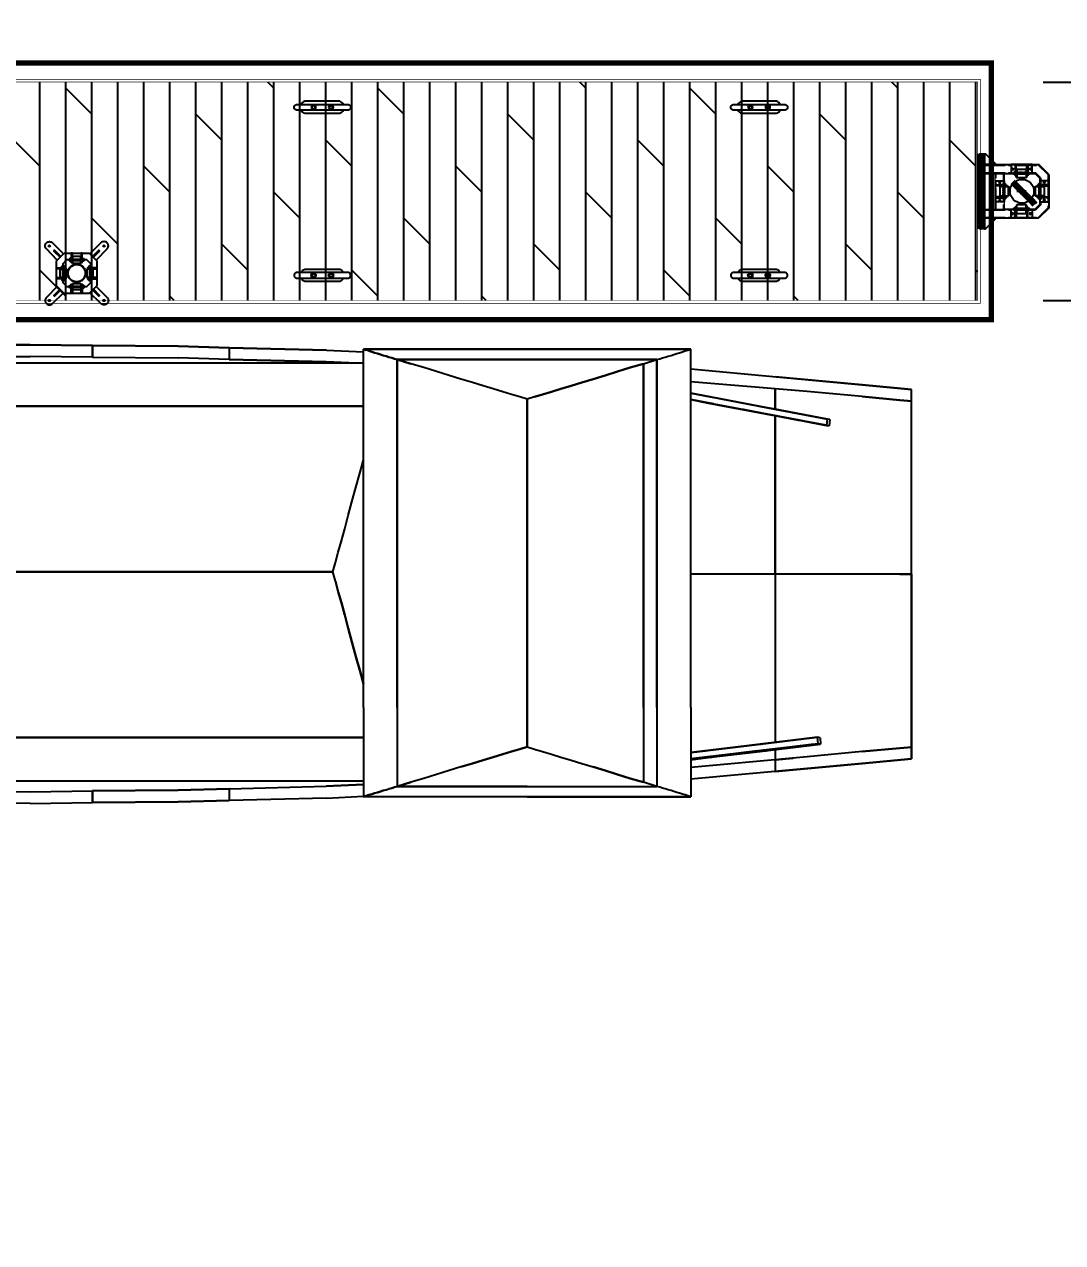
# Model space of a CAD drawing. Header units: millimetres. Extents: x -1003406 to 3312184, y 81337 to 716393.
# Drawn here: x 1489177 to 1498685, y 381044 to 392198 of the extents above; entities that cross this region are included whole.
import ezdxf

# ---------------------------------------------------------------- set-up
doc = ezdxf.new("R2010")
doc.units = ezdxf.units.MM
doc.header["$LTSCALE"] = 10
for name, pattern in [('ACAD_ISO03W100', [30, 12, -18]), ('CENTER2', [28.575, 19.05, -3.175, 3.175, -3.175]), ('DASHED2', [0.375, 0.25, -0.125]), ('DOTE', [2.42, 2, -0.2, 0.02, -0.2])]:
    doc.linetypes.add(name, pattern=pattern)
doc.layers.get('0').update_dxf_attribs({"linetype": 'CONTINUOUS'})
doc.layers.get('Defpoints').update_dxf_attribs({"linetype": 'CONTINUOUS'})
for name, color, linetype in [('DOTE', 1, 'DOTE'), ('W- bollard系船栓', 4, 'CONTINUOUS'), ('W-_ANTICOLLISION防撞措施', 192, 'CONTINUOUS'), ('W-ancillary measures附属措施', 1, 'CONTINUOUS'), ('W-bridge approach引桥', 4, 'CONTINUOUS'), ('W-FLOAT_BOWL浮筒', 253, 'CONTINUOUS'), ('W-MOUNTING固定方式', 5, 'CONTINUOUS'), ('W-STEEL_FRAME钢架', 3, 'CONTINUOUS'), ('W-WOOD_FLOOR木地板', 30, 'CONTINUOUS'), ('配筋率', 61, 'CONTINUOUS')]:
    doc.layers.add(name, color=color, linetype=linetype)
doc.styles.add('STANDARD_T3', font='simplex.shx', dxfattribs={"width": 0.7, "bigfont": 'gbcbig.shx'})
doc.dimstyles.new('W&&200', dxfattribs={"dimtxt": 700, "dimasz": 200, "dimexe": 500, "dimexo": 600, "dimgap": 200, "dimtad": 1, "dimdec": 0, "dimzin": 0, "dimdsep": 46, "dimtxsty": 'STANDARD_T3', "dimcen": 0.09, "dimclrd": 1, "dimclre": 1, "dimclrt": 7, "dimazin": 2, "dimtfac": 1, "dimtdec": 0, "dimtix": 1, "dimtmove": 2, "dimatfit": 3, "dimfxl": 100, "dimtolj": 1, "dimtzin": 0, "dimarcsym": 0})
doc.dimstyles.new('W&&5', dxfattribs={"dimtxt": 17.5, "dimasz": 5, "dimexe": 12.5, "dimexo": 15, "dimgap": 5, "dimtad": 1, "dimdec": 0, "dimzin": 0, "dimdsep": 46, "dimtxsty": 'STANDARD_T3', "dimcen": 0.09, "dimclrd": 1, "dimclre": 1, "dimclrt": 7, "dimazin": 2, "dimtfac": 1, "dimtdec": 0, "dimtix": 1, "dimtmove": 2, "dimatfit": 3, "dimfxl": 100, "dimtolj": 1, "dimtzin": 0, "dimarcsym": 0})

# ---------------------------------------------------------------- blocks, each defined once
blk = doc.blocks.new('*U190')
blk.add_lwpolyline([(-12, 0), (-12, 2.5), (12, 2.5), (12, 0)], close=True)
blk = doc.blocks.new('*U189')
at = {"color": 8, "linetype": 'Continuous', "lineweight": 15}
for p, q in [((-1, 2), (-2, 1)), ((0, 1), (0, -1)), ((-1, -2), (-2, -1))]:
    blk.add_line(p, q, dxfattribs=at)
at = {"color": 7, "linetype": 'Continuous', "lineweight": 15}
for p, q in [((16, 1), (0, 1)), ((0, 0), (19, 0)), ((16, 1), (16, 0)), ((19, -1), (19, 0)), ((0, -1), (19, -1))]:
    blk.add_line(p, q, dxfattribs=at)
for centre, radius, start, end in [((-3, 0), 2.9, 41.3178, 318.6822), ((-3, 0), 1.45, 41.3178, 318.6822), ((0, 3), 2.82, 221.3178, 270), ((0, -3), 2.82, 90, 138.6822), ((0, 3), 1.37, 221.3178, 270), ((0, -3), 1.37, 90, 138.6822)]:
    blk.add_arc(centre, radius, start, end, dxfattribs=at)
blk = doc.blocks.new('无头销轴_B型_D12X150')
at = {"color": 0}
for p, q in [((-72, 6), (-72, -6)), ((72, 6), (72, -6))]:
    blk.add_line(p, q, dxfattribs=at)
blk.add_lwpolyline([(-75, 4), (-75, -4), (-72, -6), (72, -6), (75, -4), (75, 4), (72, 6), (-72, 6)], close=True, dxfattribs=at)
for centre in [(-70, 0), (70, 0)]:
    blk.add_circle(centre, 1.6, dxfattribs=at)
blk = doc.blocks.new('A$C1EDE4923')
at = {"color": 3, "linetype": 'CENTER2', "ltscale": 0.5}
for p, q in [((-235, 120), (-254, 120)), ((-146, 120), (-127, 120)), ((-284, 80), (-260, 80)), ((-272, 68), (-272, 92)), ((-97, 80), (-121, 80)), ((-109, 68), (-109, 92))]:
    blk.add_line(p, q, dxfattribs=at)
at = {"linetype": 'DASHED2'}
for p, q in [((-240, 126), (-249, 126)), ((-240, 113), (-249, 113)), ((-235, 126), (-145, 126)), ((-235, 113), (-145, 113)), ((-141, 126), (-132, 126)), ((-141, 113), (-132, 113))]:
    blk.add_line(p, q, dxfattribs=at)
at = {"color": 3, "linetype": 'CENTER2'}
blk.add_line((-241, 120), (-140, 120), dxfattribs=at)
for p, q in [((-232, 80), (-232, 160)), ((-148, 80), (-148, 160))]:
    blk.add_line(p, q)
for points in [[(-94, 40), (-94, 120), (-287, 120), (-287, 40)], [(-249, 142), (-240, 142), (-240, 40), (-249, 40)], [(-232, 160), (-148, 160), (-145, 157), (-145, 83), (-148, 80), (-232, 80), (-235, 83), (-235, 157)], [(-132, 142), (-141, 142), (-141, 40), (-132, 40)]]:
    blk.add_lwpolyline(points, close=True)
for centre in [(-272, 80), (-109, 80)]:
    blk.add_circle(centre, 7)
at = {"xscale": -1}
for name, p, rotation in [('无头销轴_B型_D12X150', (-190, 120), 180), ('*U189', (-260, 114), 270), ('*U190', (-249, 120), 90), ('*U190', (-237, 120), 90)]:
    blk.add_blockref(name, p, dxfattribs=dict(at, rotation=rotation))
for name, p, rotation in [('*U190', (-143, 120), 270), ('*U190', (-132, 120), 270), ('*U189', (-121, 114), 90)]:
    blk.add_blockref(name, p, dxfattribs=dict(rotation=rotation))
blk = doc.blocks.new('*D175')
at = {"color": 1, "lineweight": -2, "transparency": 16777216}
for p, q in [((-78, 311), (78, 464)), ((121, 506), (82, 468)), ((-82, 307), (-85, 304))]:
    blk.add_line(p, q, dxfattribs=at)
at = {"color": 1, "transparency": 16777216}
for points in [[(81, 468), (82, 467), (78, 464)], [(-82, 308), (-81, 307), (-78, 311)]]:
    blk.add_solid(points, dxfattribs=at)
at = {"layer": 'Defpoints', "color": 0, "transparency": 16777216}
for p in [(78, 464), (-78, 311)]:
    blk.add_point(p, dxfattribs=at)
at = {"color": 7, "transparency": 16777216, "insert": (93, 499), "char_height": 17.5, "attachment_point": 5, "rotation": 44.4737, "style": 'STANDARD_T3'}
blk.add_mtext('\\A1;∅219', dxfattribs=at)
blk = doc.blocks.new('*D921')
at = {"layer": 'Defpoints', "color": 0, "transparency": 16777216}
for p in [(1497907, 389669), (1500201, 389669), (1497907, 377669)]:
    blk.add_point(p, dxfattribs=at)
at = {"layer": 'W-bridge approach引桥', "color": 1, "lineweight": -2, "transparency": 16777216}
for p, q in [((1498507, 389669), (1500701, 389669)), ((1500201, 377869), (1500201, 389469)), ((1498507, 377669), (1500701, 377669))]:
    blk.add_line(p, q, dxfattribs=at)
at = {"layer": 'W-bridge approach引桥', "color": 1, "transparency": 16777216}
for points in [[(1500168, 389469), (1500235, 389469), (1500201, 389669)], [(1500168, 377869), (1500235, 377869), (1500201, 377669)]]:
    blk.add_solid(points, dxfattribs=at)
at = {"layer": 'W-bridge approach引桥', "color": 7, "transparency": 16777216, "insert": (1499651, 383669), "char_height": 700, "attachment_point": 5, "rotation": 90, "style": 'STANDARD_T3'}
blk.add_mtext('\\A1;12000', dxfattribs=at)
blk = doc.blocks.new('*D922')
at = {"layer": 'Defpoints', "color": 0, "transparency": 16777216}
for p in [(1497907, 391669), (1500201, 391669), (1497907, 389669)]:
    blk.add_point(p, dxfattribs=at)
at = {"layer": 'W-bridge approach引桥', "color": 1, "lineweight": -2, "transparency": 16777216}
for p, q in [((1500201, 391869), (1500201, 392069)), ((1498507, 391669), (1500701, 391669)), ((1500201, 389669), (1500201, 391669)), ((1498507, 389669), (1500701, 389669)), ((1500201, 389469), (1500201, 389269))]:
    blk.add_line(p, q, dxfattribs=at)
at = {"layer": 'W-bridge approach引桥', "color": 1, "transparency": 16777216}
for points in [[(1500168, 391869), (1500235, 391869), (1500201, 391669)], [(1500168, 389469), (1500235, 389469), (1500201, 389669)]]:
    blk.add_solid(points, dxfattribs=at)
at = {"layer": 'W-bridge approach引桥', "color": 7, "transparency": 16777216, "insert": (1499651, 390669), "char_height": 700, "attachment_point": 5, "rotation": 90, "style": 'STANDARD_T3'}
blk.add_mtext('\\A1;2000', dxfattribs=at)
blk = doc.blocks.new('A$C3f3ab1c7')
h = blk.add_hatch(color=256)
h.dxf.hatch_style = 1
edge = h.paths.add_edge_path(flags=17)
edge.add_arc((290, 290), 82.5, 0, 360)
edge = h.paths.add_edge_path(flags=0)
edge.add_arc((290, 290), 78.5, 0, 360)
edge = h.paths.add_edge_path(flags=17)
edge.add_arc((290, 290), 82.5, 0, 360)
edge = h.paths.add_edge_path(flags=0)
edge.add_arc((290, 290), 78.5, 0, 360)
edge = h.paths.add_edge_path(flags=17)
edge.add_arc((290, 290), 82.5, 0, 360)
edge = h.paths.add_edge_path(flags=0)
edge.add_arc((290, 290), 78.5, 0, 360)
edge = h.paths.add_edge_path(flags=17)
edge.add_arc((290, 290), 82.5, 0, 360)
edge = h.paths.add_edge_path(flags=0)
edge.add_arc((290, 290), 78.5, 0, 360)
for p, q in [((174, 356), (160, 356)), ((161, 354), (161, 347)), ((168, 343), (165, 347)), ((170, 343), (167, 347)), ((172, 347), (172, 354)), ((224, 406), (224, 420)), ((226, 418), (233, 418)), ((233, 407), (226, 407)), ((237, 412), (233, 415)), ((237, 410), (233, 413)), ((343, 412), (347, 415)), ((343, 410), (347, 413)), ((354, 418), (347, 418)), ((347, 407), (354, 407)), ((406, 356), (420, 356)), ((407, 347), (407, 354)), ((410, 343), (413, 347)), ((412, 343), (415, 347)), ((418, 354), (418, 347)), ((161, 226), (161, 233)), ((168, 237), (165, 233)), ((170, 237), (167, 233)), ((172, 233), (172, 226)), ((407, 233), (407, 226)), ((410, 237), (413, 233)), ((412, 237), (415, 233)), ((418, 226), (418, 233)), ((224, 174), (224, 160)), ((233, 172), (226, 172)), ((226, 161), (233, 161)), ((237, 170), (233, 167)), ((237, 168), (233, 165)), ((343, 170), (347, 167)), ((343, 168), (347, 165)), ((347, 172), (354, 172)), ((354, 161), (347, 161))]:
    blk.add_line(p, q)
at = {"color": 6, "linetype": 'ACAD_ISO03W100'}
for p, q in [((161, 340), (161, 240)), ((173, 340), (173, 240)), ((240, 418), (340, 418)), ((240, 406), (340, 406)), ((406, 340), (406, 240)), ((418, 340), (418, 240)), ((240, 173), (340, 173)), ((240, 161), (340, 161))]:
    blk.add_line(p, q, dxfattribs=at)
at = {"color": 2}
for p, q in [((167, 330), (167, 340)), ((250, 412), (240, 412)), ((340, 412), (330, 412)), ((412, 330), (412, 340)), ((167, 240), (167, 250)), ((412, 240), (412, 250)), ((250, 167), (240, 167)), ((340, 167), (330, 167))]:
    blk.add_line(p, q, dxfattribs=at)
at = {"color": 4}
for p, q in [((356, 419), (359, 419)), ((356, 413), (360, 413)), ((359, 407), (356, 407)), ((161, 224), (161, 221)), ((167, 224), (167, 220)), ((173, 221), (173, 224)), ((407, 221), (407, 224)), ((413, 224), (413, 220)), ((419, 224), (419, 221)), ((359, 173), (356, 173)), ((356, 167), (360, 167)), ((356, 161), (359, 161))]:
    blk.add_line(p, q, dxfattribs=at)
for points in [[(176, 475), (404, 475), (475, 404), (475, 176), (404, 105), (176, 105), (105, 176), (105, 404)], [(240, 475), (240, 389), (250, 389), (250, 475)], [(330, 475), (330, 389), (340, 389), (340, 475)], [(105, 340), (191, 340), (191, 330), (105, 330)], [(175, 356), (172, 356), (161, 356), (158, 356)], [(201, 415), (379, 415), (415, 379), (415, 201), (379, 165), (201, 165), (165, 201), (165, 379)], [(224, 404), (224, 407), (224, 418), (224, 421)], [(356, 404), (356, 407), (356, 418), (356, 421)], [(360, 408), (358, 406), (358, 420), (360, 418)], [(475, 340), (389, 340), (389, 330), (475, 330)], [(404, 356), (407, 356), (418, 356), (421, 356)], [(105, 250), (191, 250), (191, 240), (105, 240)], [(175, 224), (172, 224), (161, 224), (158, 224)], [(475, 250), (389, 250), (389, 240), (475, 240)], [(404, 224), (407, 224), (418, 224), (421, 224)], [(172, 220), (174, 222), (160, 222), (162, 220)], [(224, 175), (224, 172), (224, 161), (224, 158)], [(240, 105), (240, 191), (250, 191), (250, 105)], [(330, 105), (330, 191), (340, 191), (340, 105)], [(356, 175), (356, 172), (356, 161), (356, 158)], [(360, 172), (358, 174), (358, 160), (360, 162)], [(408, 220), (406, 222), (420, 222), (418, 220)]]:
    blk.add_lwpolyline(points, close=True)
for points in [[(153, 343), (181, 343), (181, 340), (153, 340), (153, 343), (154, 343)], [(237, 426), (237, 398), (240, 398), (240, 426), (237, 426), (237, 425)], [(343, 426), (343, 398), (340, 398), (340, 426), (343, 426), (343, 425)], [(358, 406), (356, 406), (356, 420), (358, 420)], [(426, 343), (398, 343), (398, 340), (426, 340), (426, 343), (425, 343)], [(153, 237), (181, 237), (181, 240), (153, 240), (153, 237), (154, 237)], [(174, 222), (174, 224), (160, 224), (160, 222)], [(426, 237), (398, 237), (398, 240), (426, 240), (426, 237), (425, 237)], [(406, 222), (406, 224), (420, 224), (420, 222)], [(237, 153), (237, 181), (240, 181), (240, 153), (237, 153), (237, 154)], [(343, 153), (343, 181), (340, 181), (340, 153), (343, 153), (343, 154)], [(358, 174), (356, 174), (356, 160), (358, 160)]]:
    blk.add_lwpolyline(points)
for points in [[(178, 354), (178, 347), (177, 347), (177, 343), (156, 343), (156, 347), (177, 347), (155, 347), (155, 354, -0.666667), (161, 354, -0.363636), (172, 354, -0.666667)], [(226, 401), (233, 401), (233, 402), (237, 402), (237, 423), (233, 423), (233, 402), (233, 424), (226, 424, 0.666667), (226, 418, 0.363636), (226, 407, 0.666667)], [(322, 442), (257, 442, 0.414214), (252, 437), (252, 387, 0.414214), (257, 382), (322, 382, 0.414214), (327, 387), (327, 437, 0.414214)], [(354, 401), (347, 401), (347, 402), (343, 402), (343, 423), (347, 423), (347, 402), (347, 424), (354, 424, -0.666667), (354, 418, -0.363636), (354, 407, -0.666667)], [(401, 354), (401, 347), (402, 347), (402, 343), (423, 343), (423, 347), (402, 347), (424, 347), (424, 354, 0.666667), (418, 354, 0.363636), (407, 354, 0.666667)], [(137, 257), (137, 322, -0.414214), (142, 327), (192, 327, -0.414214), (197, 322), (197, 257, -0.414214), (192, 252), (142, 252, -0.414214)], [(178, 226), (178, 233), (177, 233), (177, 237), (156, 237), (156, 233), (177, 233), (155, 233), (155, 226, 0.666667), (161, 226, 0.363636), (172, 226, 0.666667)], [(442, 257), (442, 322, 0.414214), (437, 327), (387, 327, 0.414214), (382, 322), (382, 257, 0.414214), (387, 252), (437, 252, 0.414214)], [(401, 226), (401, 233), (402, 233), (402, 237), (423, 237), (423, 233), (402, 233), (424, 233), (424, 226, -0.666667), (418, 226, -0.363636), (407, 226, -0.666667)], [(226, 178), (233, 178), (233, 177), (237, 177), (237, 156), (233, 156), (233, 177), (233, 155), (226, 155, -0.666667), (226, 161, -0.363636), (226, 172, -0.666667)], [(322, 137), (257, 137, -0.414214), (252, 142), (252, 192, -0.414214), (257, 197), (322, 197, -0.414214), (327, 192), (327, 142, -0.414214)], [(354, 178), (347, 178), (347, 177), (343, 177), (343, 156), (347, 156), (347, 177), (347, 155), (354, 155, 0.666667), (354, 161, 0.363636), (354, 172, 0.666667)]]:
    blk.add_lwpolyline(points, format="xyb", close=True)
at = {"layer": 'W-ancillary measures附属措施'}
for radius in [82.5, 82.5, 82.5, 82.5, 78.5, 78.5, 78.5, 78.5]:
    blk.add_circle((290, 290), radius, dxfattribs=at)
at = {"layer": 'W-MOUNTING固定方式', "color": 6}
for points in [[(112, 411), (12, 512, -0.414214), (12, 568), (12, 568, -0.414214), (68, 568), (169, 468)], [(468, 411), (568, 512, 0.414214), (568, 568), (568, 568, 0.414214), (512, 568), (411, 468)], [(112, 169), (12, 68, 0.414214), (12, 12), (12, 12, 0.414214), (68, 12), (169, 112)], [(468, 169), (568, 68, -0.414214), (568, 12), (568, 12, -0.414214), (512, 12), (411, 112)]]:
    blk.add_lwpolyline(points, format="xyb", dxfattribs=at)
for points in [[(144, 443), (87, 500), (80, 493), (137, 436)], [(436, 443), (493, 500), (500, 493), (443, 436)], [(144, 137), (87, 80), (80, 87), (137, 144)], [(436, 137), (493, 80), (500, 87), (443, 144)]]:
    blk.add_lwpolyline(points, dxfattribs=at)
at = {"layer": 'W-MOUNTING固定方式', "color": 5}
for centre in [(40, 540), (540, 540), (40, 40), (540, 40)]:
    blk.add_circle(centre, 7, dxfattribs=at)
blk = doc.blocks.new('$matou$00000081')
at = {"elevation": 0}
for points in [[(115.4, -12.5, 1.151757), (115.4, 12.5), (-115.4, 12.5, 1.151757), (-115.4, -12.5), (115.4, -12.5)], [(-96.2, 12.5, -0.182727), (-79.9, 27.6), (80.9, 27.6, -0.182727), (97.2, 12.5)], [(97.2, -12.5, -0.182727), (80.9, -27.6), (-79.9, -27.6, -0.182727), (-96.2, -12.5, -0.127039)]]:
    blk.add_lwpolyline(points, format="xyb", dxfattribs=at)
for centre, radius in [((-39.5, 0, 0), 10.9), ((-39.5, 0, 0), 7.27), ((40.5, 0, 0), 10.9), ((40.5, 0, 0), 7.27)]:
    blk.add_circle(centre, radius)
blk = doc.blocks.new('*U655')
at = {"layer": 'W- bollard系船栓', "xscale": 2, "yscale": -2, "rotation": 180}
blk.add_blockref('$matou$00000081', (0, 0, 0), dxfattribs=at)
blk = doc.blocks.new('*U656')
at = {"layer": 'W- bollard系船栓', "color": 0, "linetype": 'ByBlock', "lineweight": -2, "transparency": 16777216}
for p in [(8000, 0), (12000, 0)]:
    blk.add_blockref('*U655', p, dxfattribs=at)
blk = doc.blocks.new('*U653')
at = {"layer": 'W- bollard系船栓', "xscale": 2, "yscale": -2, "rotation": 180}
blk.add_blockref('$matou$00000081', (0, 0, 0), dxfattribs=at)
blk = doc.blocks.new('*U654')
at = {"layer": 'W- bollard系船栓', "color": 0, "linetype": 'ByBlock', "lineweight": -2, "transparency": 16777216}
for p in [(8000, 0), (12000, 0)]:
    blk.add_blockref('*U653', p, dxfattribs=at)
blk = doc.blocks.new('*D928')
at = {"layer": 'Defpoints', "color": 0, "transparency": 16777216}
for p in [(1497907, 399835), (1481907, 398669), (1497907, 391669)]:
    blk.add_point(p, dxfattribs=at)
at = {"layer": 'W-bridge approach引桥', "color": 1, "lineweight": -2, "transparency": 16777216}
for p, q in [((1481907, 399269), (1481907, 400335)), ((1497907, 399035), (1497907, 400335)), ((1482107, 399835), (1497707, 399835))]:
    blk.add_line(p, q, dxfattribs=at)
at = {"layer": 'W-bridge approach引桥', "color": 1, "transparency": 16777216}
for points in [[(1482107, 399869), (1482107, 399802), (1481907, 399835)], [(1497707, 399869), (1497707, 399802), (1497907, 399835)]]:
    blk.add_solid(points, dxfattribs=at)
at = {"layer": 'W-bridge approach引桥', "color": 7, "transparency": 16777216, "insert": (1489907, 400385), "char_height": 700, "attachment_point": 5, "style": 'STANDARD_T3'}
blk.add_mtext('\\A1;16000', dxfattribs=at)
blk = doc.blocks.new('$matou$00000062')
at = {"color": 0, "linetype": 'Continuous'}
for p, q in [((-1900, 556), (-1895, 1217)), ((-1900, 556), (-1895, 1217)), ((-1798, 1217), (-1803, 556)), ((-1798, 1217), (-1803, 556)), ((1803, 556), (1798, 1217)), ((1798, 1217), (1803, 556)), ((1895, 1217), (1900, 556)), ((1900, 556), (1895, 1217)), ((-1714, 991), (-1714, -2415)), ((-1714, 991), (-1714, -2415)), ((-1355, 991), (-1355, -2415)), ((-1355, 991), (-1355, -2415)), ((-1355, -2415), (-1355, 991)), ((18, -2144), (18, 991)), ((18, 991), (18, -2144)), ((1392, 991), (1392, -2415)), ((1392, -2415), (1392, 991)), ((1392, 991), (1392, -2415)), ((1750, 991), (1750, -2415)), ((1750, 991), (1750, -2415)), ((-1900, 556), (-1893, 0)), ((-1900, 556), (-1893, 0)), ((-1803, 556), (-1796, 0)), ((-1803, 556), (-1796, 0)), ((1796, 0), (1803, 556)), ((1796, 0), (1803, 556)), ((1893, 0), (1900, 556)), ((1900, 556), (1893, 0)), ((-1796, 0), (-1893, 0)), ((-1887, -765), (-1893, 0)), ((-1893, 0), (-1887, -765)), ((-1893, 0), (-1796, 0)), ((-1796, 0), (-1790, -764)), ((-1790, -764), (-1796, 0)), ((1796, 0), (1790, -764)), ((1796, 0), (1790, -764)), ((1796, 0), (1893, 0)), ((1893, 0), (1796, 0)), ((1893, 0), (1887, -765)), ((1887, -765), (1893, 0)), ((-1887, -765), (-1875, -1218)), ((-1875, -1218), (-1887, -765)), ((-1785, -764), (-1790, -764)), ((-1790, -764), (-1778, -1218)), ((-1790, -764), (-1785, -764)), ((-1778, -1218), (-1790, -764)), ((1778, -1218), (1790, -764)), ((1778, -1218), (1790, -764)), ((1875, -1218), (1887, -765)), ((1887, -765), (1875, -1218)), ((-1778, -1218), (-1875, -1218)), ((-1778, -1218), (-1875, -1218)), ((-1855, -2086), (-1875, -1218)), ((-1855, -2086), (-1875, -1218)), ((-1778, -1218), (-1758, -2084)), ((-1778, -1218), (-1758, -2084)), ((1758, -2084), (1778, -1218)), ((1778, -1218), (1758, -2084)), ((1875, -1218), (1778, -1218)), ((1875, -1218), (1778, -1218)), ((1875, -1218), (1855, -2086)), ((1855, -2086), (1875, -1218)), ((-1855, -2086), (-1841, -2415)), ((-1855, -2086), (-1841, -2415)), ((-1744, -2415), (-1758, -2084)), ((-1758, -2084), (-1744, -2415)), ((1758, -2084), (1750, -2084)), ((1750, -2284), (1758, -2084)), ((1758, -2084), (1750, -2084)), ((1750, -2284), (1758, -2084)), ((1855, -2086), (1841, -2415)), ((1855, -2086), (1841, -2415)), ((-340, -2248), (-239, -2219)), ((-239, -2219), (-340, -2248)), ((-239, -2219), (-146, -2191)), ((-146, -2191), (-239, -2219)), ((-146, -2191), (-60, -2166)), ((-60, -2166), (-146, -2191)), ((-60, -2166), (18, -2144)), ((-60, -2166), (18, -2144)), ((18, -2146), (18, -2141)), ((18, -2144), (96, -2166)), ((18, -2144), (96, -2166)), ((96, -2166), (182, -2191)), ((96, -2166), (182, -2191)), ((182, -2191), (275, -2219)), ((182, -2191), (275, -2219)), ((275, -2219), (376, -2248)), ((275, -2219), (376, -2248)), ((-682, -2348), (-562, -2313)), ((-562, -2313), (-682, -2348)), ((-562, -2313), (-448, -2280)), ((-448, -2280), (-562, -2313)), ((-448, -2280), (-340, -2248)), ((-340, -2248), (-448, -2280)), ((376, -2248), (484, -2280)), ((376, -2248), (484, -2280)), ((484, -2280), (598, -2313)), ((484, -2280), (598, -2313)), ((598, -2313), (718, -2348)), ((598, -2313), (718, -2348)), ((-1844, -3874), (-1844, -2415)), ((-1844, -3874), (-1844, -2415)), ((-1844, -2415), (-1837, -2439)), ((-1837, -2439), (-1844, -2415)), ((-1104, -2415), (-1844, -2415)), ((-1104, -2415), (-1844, -2415)), ((-1104, -2415), (1862, -2415)), ((-1104, -2415), (1862, -2415)), ((-910, -2415), (-807, -2385)), ((-807, -2385), (-910, -2415)), ((-807, -2385), (-682, -2348)), ((-682, -2348), (-807, -2385)), ((718, -2348), (844, -2385)), ((718, -2348), (844, -2385)), ((844, -2385), (946, -2415)), ((844, -2385), (946, -2415)), ((1862, -2415), (1855, -2439)), ((1855, -2439), (1862, -2415)), ((1862, -2415), (1862, -5333)), ((1862, -5333), (1862, -2415)), ((-1837, -2439), (-1830, -2464)), ((-1830, -2464), (-1837, -2439)), ((-1830, -2464), (-1823, -2489)), ((-1823, -2489), (-1830, -2464)), ((-1823, -2489), (-1816, -2515)), ((-1816, -2515), (-1823, -2489)), ((-1816, -2515), (-1809, -2540)), ((-1809, -2540), (-1816, -2515)), ((1834, -2515), (1827, -2540)), ((1827, -2540), (1834, -2515)), ((1841, -2489), (1834, -2515)), ((1834, -2515), (1841, -2489)), ((1848, -2464), (1841, -2489)), ((1841, -2489), (1848, -2464)), ((1848, -2464), (1855, -2439)), ((1848, -2464), (1855, -2439)), ((-1809, -2540), (-1801, -2566)), ((-1801, -2566), (-1809, -2540)), ((-1801, -2566), (-1794, -2591)), ((-1794, -2591), (-1801, -2566)), ((-1794, -2591), (-1787, -2617)), ((-1787, -2617), (-1794, -2591)), ((-1787, -2617), (-1780, -2642)), ((-1787, -2617), (-1780, -2642)), ((1805, -2617), (1798, -2642)), ((1798, -2642), (1805, -2617)), ((1812, -2591), (1805, -2617)), ((1805, -2617), (1812, -2591)), ((1819, -2566), (1812, -2591)), ((1812, -2591), (1819, -2566)), ((1827, -2540), (1819, -2566)), ((1819, -2566), (1827, -2540)), ((-1780, -2642), (-1773, -2667)), ((-1773, -2667), (-1780, -2642)), ((-1773, -2667), (-1766, -2692)), ((-1766, -2692), (-1773, -2667)), ((-1766, -2692), (-1759, -2717)), ((-1759, -2717), (-1766, -2692)), ((-1759, -3874), (-1759, -2717)), ((-1759, -2717), (-1759, -3874)), ((-1104, -2717), (-1759, -2717)), ((-1104, -2717), (-1759, -2717)), ((-1725, -2837), (-1759, -2717)), ((-1104, -2717), (-1759, -2717)), ((-1759, -2717), (-1725, -2837)), ((-1759, -2717), (-1759, -3874)), ((-1104, -2717), (1777, -2717)), ((1777, -2717), (-1104, -2717)), ((-1104, -2717), (1777, -2717)), ((1777, -2717), (1743, -2837)), ((1743, -2837), (1777, -2717)), ((1784, -2692), (1777, -2717)), ((1777, -2717), (1784, -2692)), ((1777, -2717), (1777, -5031)), ((1777, -5031), (1777, -2717)), ((1777, -2717), (1777, -5031)), ((1791, -2667), (1784, -2692)), ((1784, -2692), (1791, -2667)), ((1798, -2642), (1791, -2667)), ((1791, -2667), (1798, -2642)), ((-1692, -2954), (-1725, -2837)), ((-1692, -2954), (-1725, -2837)), ((1710, -2954), (1743, -2837)), ((1710, -2954), (1743, -2837)), ((-1659, -3068), (-1692, -2954)), ((-1659, -3068), (-1692, -2954)), ((1677, -3068), (1710, -2954)), ((1677, -3068), (1710, -2954)), ((-1628, -3178), (-1659, -3068)), ((-1628, -3178), (-1659, -3068)), ((1646, -3178), (1677, -3068)), ((1646, -3178), (1677, -3068)), ((-1598, -3284), (-1628, -3178)), ((-1598, -3284), (-1628, -3178)), ((1616, -3284), (1646, -3178)), ((1616, -3284), (1646, -3178)), ((-1570, -3386), (-1598, -3284)), ((-1598, -3284), (-1570, -3386)), ((1588, -3386), (1616, -3284)), ((1588, -3386), (1616, -3284)), ((-1542, -3482), (-1570, -3386)), ((-1570, -3386), (-1542, -3482)), ((1560, -3482), (1588, -3386)), ((1560, -3482), (1588, -3386)), ((-1517, -3572), (-1542, -3482)), ((-1542, -3482), (-1517, -3572)), ((1535, -3572), (1560, -3482)), ((1535, -3572), (1560, -3482)), ((-1493, -3657), (-1517, -3572)), ((-1517, -3572), (-1493, -3657)), ((1511, -3657), (1535, -3572)), ((1511, -3657), (1535, -3572)), ((-1470, -3736), (-1493, -3657)), ((-1493, -3657), (-1470, -3736)), ((1488, -3736), (1511, -3657)), ((1488, -3736), (1511, -3657)), ((-1450, -3808), (-1470, -3736)), ((-1470, -3736), (-1450, -3808)), ((-1431, -3874), (-1450, -3808)), ((-1450, -3808), (-1431, -3874)), ((1449, -3874), (1468, -3808)), ((1449, -3874), (1468, -3808)), ((1468, -3808), (1488, -3736)), ((1468, -3808), (1488, -3736)), ((-1844, -3874), (-1844, -5333)), ((-1844, -5333), (-1844, -3874)), ((-1759, -3874), (-1759, -5031)), ((-1759, -3874), (-1759, -5031)), ((-1759, -3874), (-1759, -5031)), ((-1431, -3874), (-1450, -3940)), ((-1431, -3874), (-1450, -3940)), ((-1104, -3874), (-1431, -3874)), ((-1431, -3874), (-1104, -3874)), ((1449, -3874), (-1104, -3874)), ((-1104, -3874), (1449, -3874)), ((1449, -3878), (1449, -3870)), ((1468, -3940), (1449, -3874)), ((1468, -3940), (1449, -3874)), ((-1470, -4012), (-1493, -4091)), ((-1470, -4012), (-1493, -4091)), ((-1450, -3940), (-1470, -4012)), ((-1450, -3940), (-1470, -4012)), ((1488, -4012), (1468, -3940)), ((1468, -3940), (1488, -4012)), ((1511, -4091), (1488, -4012)), ((1488, -4012), (1511, -4091)), ((-1493, -4091), (-1517, -4176)), ((-1493, -4091), (-1517, -4176)), ((1535, -4176), (1511, -4091)), ((1511, -4091), (1535, -4176)), ((-1517, -4176), (-1542, -4266)), ((-1517, -4176), (-1542, -4266)), ((1560, -4266), (1535, -4176)), ((1535, -4176), (1560, -4266)), ((-1542, -4266), (-1570, -4362)), ((-1542, -4266), (-1570, -4362)), ((1588, -4362), (1560, -4266)), ((1560, -4266), (1588, -4362)), ((-1570, -4362), (-1598, -4464)), ((-1570, -4362), (-1598, -4464)), ((1616, -4464), (1588, -4362)), ((1588, -4362), (1616, -4464)), ((-1598, -4464), (-1628, -4569)), ((-1628, -4569), (-1598, -4464)), ((1646, -4569), (1616, -4464)), ((1616, -4464), (1646, -4569)), ((-1659, -4680), (-1628, -4569)), ((-1628, -4569), (-1659, -4680)), ((1677, -4680), (1646, -4569)), ((1646, -4569), (1677, -4680)), ((-1692, -4794), (-1659, -4680)), ((-1659, -4680), (-1692, -4794)), ((1677, -4680), (1710, -4794)), ((1710, -4794), (1677, -4680)), ((-1692, -4794), (-1725, -4911)), ((-1725, -4911), (-1692, -4794)), ((1710, -4794), (1743, -4911)), ((1743, -4911), (1710, -4794)), ((-1759, -5031), (-1725, -4911)), ((-1759, -5031), (-1725, -4911)), ((-1104, -4911), (-1725, -4911)), ((-1104, -4911), (-1725, -4911)), ((-1104, -4911), (1743, -4911)), ((1743, -4911), (-1104, -4911)), ((1743, -4911), (1777, -5031)), ((1743, -4911), (1777, -5031)), ((-1766, -5056), (-1759, -5031)), ((-1766, -5056), (-1759, -5031)), ((-1104, -5031), (-1759, -5031)), ((-1104, -5031), (-1759, -5031)), ((-1104, -5031), (-1759, -5031)), ((-1104, -5031), (1777, -5031)), ((-1104, -5031), (1777, -5031)), ((1777, -5031), (-1104, -5031)), ((1777, -5031), (1784, -5056)), ((1777, -5031), (1784, -5056)), ((-1794, -5157), (-1787, -5131)), ((-1794, -5157), (-1787, -5131)), ((-1787, -5131), (-1780, -5106)), ((-1787, -5131), (-1780, -5106)), ((-1780, -5106), (-1773, -5081)), ((-1780, -5106), (-1773, -5081)), ((-1773, -5081), (-1766, -5056)), ((-1773, -5081), (-1766, -5056)), ((1784, -5056), (1791, -5081)), ((1784, -5056), (1791, -5081)), ((1791, -5081), (1798, -5106)), ((1791, -5081), (1798, -5106)), ((1798, -5106), (1805, -5131)), ((1798, -5106), (1805, -5131)), ((1805, -5131), (1812, -5157)), ((1805, -5131), (1812, -5157)), ((-1823, -5259), (-1816, -5233)), ((-1823, -5259), (-1816, -5233)), ((-1816, -5233), (-1809, -5208)), ((-1816, -5233), (-1809, -5208)), ((-1809, -5208), (-1801, -5182)), ((-1809, -5208), (-1801, -5182)), ((-1801, -5182), (-1794, -5157)), ((-1801, -5182), (-1794, -5157)), ((1812, -5157), (1819, -5182)), ((1812, -5157), (1819, -5182)), ((1819, -5182), (1827, -5208)), ((1819, -5182), (1827, -5208)), ((1827, -5208), (1834, -5233)), ((1827, -5208), (1834, -5233)), ((1834, -5233), (1841, -5259)), ((1834, -5233), (1841, -5259)), ((-1844, -5333), (-1837, -5308)), ((-1844, -5333), (-1837, -5308)), ((-1104, -5333), (-1844, -5333)), ((-1104, -5333), (-1844, -5333)), ((-1837, -5308), (-1830, -5284)), ((-1837, -5308), (-1830, -5284)), ((-1830, -5284), (-1823, -5259)), ((-1830, -5284), (-1823, -5259)), ((-1568, -6862), (-1700, -5333)), ((-1524, -6246), (-1603, -5333)), ((-1538, -5333), (-1526, -5437)), ((-1538, -5333), (-1520, -5489)), ((-1538, -5333), (-1526, -5437)), ((-1494, -5718), (-1537, -5333)), ((-1519, -5501), (-1537, -5333)), ((-1537, -5333), (-1527, -5423)), ((-1527, -5423), (-1537, -5333)), ((-1527, -5423), (-1536, -5333)), ((-1536, -5333), (-1526, -5435)), ((-1526, -5435), (-1536, -5333)), ((-1527, -5423), (-1536, -5333)), ((-1533, -5333), (-1522, -5418)), ((-1533, -5333), (-1524, -5404)), ((-1533, -5333), (-1522, -5418)), ((-1524, -5404), (-1533, -5333)), ((-1532, -5333), (-1524, -5404)), ((-1532, -5333), (-1524, -5404)), ((-1531, -5333), (-1516, -5468)), ((-1405, -6468), (-1531, -5333)), ((-1531, -5333), (-1460, -5974)), ((-1478, -5333), (-1463, -5465)), ((-1478, -5333), (-1469, -5412)), ((-1469, -5412), (-1478, -5333)), ((-1478, -5333), (-1469, -5412)), ((-1104, -5333), (1862, -5333)), ((-1104, -5333), (1862, -5333)), ((0, -5382), (0, -5333)), ((0, -5382), (0, -5333)), ((1445, -5333), (1402, -5574)), ((1445, -5333), (1406, -5553)), ((1445, -5333), (1411, -5521)), ((1445, -5333), (1411, -5521)), ((1445, -5333), (1412, -5520)), ((1412, -5520), (1445, -5333)), ((1413, -5515), (1445, -5333)), ((1445, -5333), (1414, -5507)), ((1414, -5507), (1445, -5333)), ((1414, -5507), (1445, -5333)), ((1414, -5507), (1445, -5333)), ((1445, -5333), (1415, -5501)), ((1415, -5504), (1445, -5333)), ((1445, -5333), (1415, -5503)), ((1445, -5333), (1415, -5503)), ((1415, -5501), (1445, -5333)), ((1445, -5333), (1417, -5492)), ((1445, -5333), (1417, -5489)), ((1445, -5333), (1417, -5489)), ((1445, -5333), (1417, -5489)), ((1417, -5489), (1445, -5333)), ((1498, -5333), (1468, -5507)), ((1468, -5507), (1498, -5333)), ((1700, -5333), (1568, -6862)), ((1841, -5259), (1848, -5284)), ((1841, -5259), (1848, -5284)), ((1848, -5284), (1855, -5308)), ((1855, -5308), (1848, -5284)), ((1855, -5308), (1862, -5333)), ((1855, -5308), (1862, -5333)), ((-1519, -5501), (-1527, -5423)), ((-1527, -5439), (-1526, -5437)), ((-1527, -5439), (-1526, -5437)), ((-1526, -5435), (-1522, -5418)), ((-1526, -5435), (-1522, -5418)), ((-1520, -5489), (-1526, -5437)), ((-1463, -5465), (-1469, -5412)), ((-1463, -5465), (-1469, -5412)), ((-1469, -5412), (-1406, -5977)), ((-1406, -5977), (-1467, -5436)), ((0, -5709), (0, -5382)), ((0, -5709), (0, -5382)), ((-1520, -5489), (-1521, -5492)), ((-1520, -5489), (-1521, -5492)), ((-1517, -5470), (-1520, -5488)), ((-1517, -5470), (-1520, -5488)), ((-1520, -5488), (-1515, -5487)), ((-1515, -5487), (-1520, -5488)), ((-1520, -5488), (-1494, -5697)), ((-1494, -5697), (-1520, -5488)), ((-1520, -5489), (-1469, -5950)), ((-1520, -5489), (-1469, -5950)), ((-1519, -5501), (-1493, -5710)), ((-1519, -5501), (-1493, -5710)), ((-1470, -5935), (-1519, -5501)), ((-1470, -5935), (-1519, -5501)), ((-1494, -5697), (-1517, -5470)), ((-1517, -5470), (-1494, -5697)), ((-1516, -5468), (-1465, -5929)), ((-1405, -6468), (-1516, -5468)), ((-1465, -5929), (-1516, -5468)), ((-1515, -5483), (-1493, -5709)), ((-1493, -5709), (-1515, -5483)), ((-1515, -5483), (-1458, -5996)), ((-1515, -5483), (-1410, -6430)), ((-1352, -6464), (-1463, -5465)), ((1324, -6017), (1411, -5526)), ((1468, -5508), (1378, -6017)), ((1378, -6017), (1465, -5521)), ((1400, -5585), (1414, -5507)), ((1402, -5574), (1411, -5521)), ((1409, -5538), (1415, -5501)), ((1409, -5538), (1415, -5501)), ((1411, -5524), (1411, -5521)), ((1411, -5524), (1411, -5521)), ((1412, -5520), (1415, -5503)), ((1412, -5520), (1415, -5503)), ((1458, -5559), (1468, -5507)), ((1458, -5559), (1468, -5507)), ((1231, -6546), (1406, -5553)), ((1403, -5568), (1314, -6077)), ((1402, -5574), (1322, -6031)), ((1402, -5574), (1322, -6031)), ((1324, -6015), (1400, -5585)), ((1324, -6017), (1400, -5585)), ((1324, -6017), (1400, -5585)), ((1403, -5568), (1327, -5999)), ((1403, -5568), (1327, -5999)), ((1403, -5568), (1364, -5792)), ((1364, -5792), (1403, -5568)), ((1400, -5585), (1364, -5793)), ((1400, -5585), (1364, -5793)), ((1366, -5780), (1406, -5555)), ((1406, -5555), (1366, -5780)), ((1403, -5572), (1366, -5780)), ((1366, -5780), (1403, -5572)), ((1378, -6017), (1458, -5559)), ((1378, -6017), (1458, -5559)), ((1402, -5574), (1402, -5576)), ((1402, -5574), (1402, -5576)), ((1406, -5555), (1403, -5572)), ((1406, -5555), (1403, -5572)), ((1403, -5572), (1403, -5572)), ((1403, -5572), (1403, -5572)), ((-1494, -5697), (-1493, -5710)), ((-1490, -5708), (-1493, -5709)), ((-1467, -5917), (-1493, -5709)), ((-1467, -5917), (-1493, -5709)), ((-1491, -5721), (-1493, -5709)), ((-1470, -5935), (-1493, -5710)), ((-1470, -5935), (-1493, -5710)), ((-1491, -5721), (-1465, -5931)), ((-1491, -5721), (-1465, -5931)), ((-1491, -5721), (-1469, -5948)), ((-1469, -5948), (-1491, -5721)), ((0, -5892), (0, -5709)), ((0, -5892), (0, -5709)), ((1380, -5699), (1325, -6011)), ((1325, -6011), (1380, -5699)), ((1362, -5804), (1322, -6029)), ((1322, -6029), (1362, -5804)), ((1324, -6017), (1364, -5793)), ((1324, -6017), (1364, -5793)), ((1362, -5804), (1325, -6013)), ((1362, -5804), (1325, -6013)), ((1327, -5999), (1364, -5792)), ((1327, -5999), (1364, -5792)), ((1362, -5804), (1364, -5792)), ((1366, -5780), (1364, -5793)), ((1364, -5792), (1364, -5792)), ((-1462, -6014), (-1470, -5935)), ((-1470, -5952), (-1469, -5950)), ((-1469, -5950), (-1470, -5952)), ((-1469, -5948), (-1465, -5931)), ((-1469, -5948), (-1465, -5931)), ((-1469, -5950), (-1409, -6489)), ((0, -6085), (0, -5892)), ((0, -6085), (0, -5892)), ((-1463, -6002), (-1464, -6004)), ((-1463, -6002), (-1464, -6004)), ((-1463, -6000), (-1459, -5983)), ((-1459, -5983), (-1463, -6000)), ((-1463, -6000), (-1437, -6209)), ((-1463, -6000), (-1458, -6000)), ((-1458, -6000), (-1463, -6000)), ((-1437, -6209), (-1463, -6000)), ((-1462, -5956), (-1459, -5981)), ((-1459, -5981), (-1462, -5956)), ((-1413, -6448), (-1462, -6014)), ((-1462, -6014), (-1436, -6222)), ((-1413, -6448), (-1462, -6014)), ((-1413, -6448), (-1462, -6014)), ((-1413, -6448), (-1462, -6014)), ((-1413, -6448), (-1462, -6014)), ((-1436, -6222), (-1462, -6014)), ((-1405, -6468), (-1459, -5981)), ((-1459, -5981), (-1405, -6468)), ((-1405, -6468), (-1459, -5981)), ((-1459, -5983), (-1437, -6209)), ((-1437, -6209), (-1459, -5983)), ((-1458, -5996), (-1410, -6430)), ((-1410, -6430), (-1458, -5996)), ((-1435, -6221), (-1458, -5996)), ((-1458, -5996), (-1435, -6221)), ((-1406, -5977), (-1409, -5956)), ((-1409, -5956), (-1406, -5977)), ((-1406, -5977), (-1352, -6464)), ((-1352, -6464), (-1406, -5977)), ((-1352, -6464), (-1406, -5977)), ((-1406, -5977), (-1352, -6464)), ((1322, -6031), (1227, -6567)), ((1231, -6546), (1325, -6011)), ((1231, -6546), (1325, -6011)), ((1378, -6017), (1283, -6552)), ((1310, -6095), (1324, -6017)), ((1310, -6095), (1324, -6017)), ((1314, -6077), (1327, -5999)), ((1318, -6050), (1316, -6063)), ((1316, -6063), (1318, -6050)), ((1321, -6033), (1322, -6031)), ((1322, -6031), (1321, -6033)), ((1322, -6029), (1325, -6013)), ((1322, -6029), (1325, -6013)), ((1327, -5999), (1327, -5999)), ((1327, -5999), (1327, -5999)), ((1369, -6069), (1378, -6017)), ((1378, -6017), (1369, -6069)), ((-1635, -6085), (-1568, -6862)), ((-1538, -6085), (-1635, -6085)), ((-1538, -6085), (-1635, -6085)), ((-1454, -6085), (-1538, -6085)), ((-1454, -6085), (-1538, -6085)), ((-1533, -6143), (-1538, -6085)), ((-1538, -6085), (-1524, -6246)), ((-1514, -6371), (-1533, -6143)), ((0, -6085), (-1394, -6085)), ((0, -6085), (-1394, -6085)), ((0, -6143), (0, -6085)), ((1312, -6085), (0, -6085)), ((0, -6085), (1312, -6085)), ((0, -6143), (0, -6085)), ((0, -6371), (0, -6143)), ((0, -6371), (0, -6143)), ((1231, -6546), (1316, -6063)), ((1231, -6546), (1316, -6063)), ((1234, -6526), (1310, -6095)), ((1234, -6526), (1310, -6095)), ((1234, -6526), (1310, -6095)), ((1234, -6526), (1310, -6096)), ((1314, -6077), (1238, -6509)), ((1314, -6077), (1238, -6509)), ((1274, -6301), (1314, -6077)), ((1314, -6077), (1274, -6301)), ((1310, -6095), (1274, -6302)), ((1274, -6302), (1310, -6095)), ((1316, -6065), (1276, -6289)), ((1276, -6289), (1316, -6065)), ((1313, -6081), (1276, -6289)), ((1276, -6289), (1313, -6081)), ((1369, -6069), (1283, -6552)), ((1283, -6552), (1369, -6069)), ((1313, -6083), (1312, -6085)), ((1313, -6083), (1312, -6085)), ((1313, -6081), (1316, -6065)), ((1316, -6065), (1313, -6081)), ((1313, -6081), (1313, -6081)), ((1313, -6081), (1313, -6081)), ((1538, -6085), (1366, -6085)), ((1366, -6085), (1538, -6085)), ((1568, -6862), (1635, -6085)), ((-1437, -6209), (-1436, -6222)), ((-1436, -6222), (-1413, -6448)), ((-1413, -6448), (-1436, -6222)), ((-1433, -6221), (-1435, -6221)), ((-1435, -6221), (-1433, -6221)), ((-1435, -6221), (-1410, -6430)), ((-1435, -6221), (-1410, -6430)), ((-1434, -6234), (-1435, -6221)), ((-1433, -6221), (-1435, -6221)), ((-1434, -6234), (-1408, -6443)), ((-1408, -6443), (-1434, -6234)), ((-1434, -6234), (-1412, -6461)), ((-1412, -6461), (-1434, -6234)), ((1272, -6314), (1232, -6539)), ((1232, -6539), (1272, -6314)), ((1274, -6302), (1234, -6526)), ((1234, -6526), (1274, -6302)), ((1272, -6314), (1235, -6522)), ((1235, -6522), (1272, -6314)), ((1274, -6301), (1238, -6509)), ((1274, -6301), (1238, -6509)), ((1272, -6314), (1274, -6301)), ((1276, -6289), (1274, -6302)), ((1274, -6301), (1274, -6301)), ((1274, -6301), (1274, -6301)), ((1274, -6301), (1274, -6301)), ((-1471, -6862), (-1514, -6371)), ((-1412, -6461), (-1408, -6443)), ((-1412, -6461), (-1408, -6443)), ((0, -6862), (0, -6371)), ((0, -6862), (0, -6371)), ((-1409, -6489), (-1405, -6468)), ((-1405, -6468), (-1409, -6489)), ((-1356, -6485), (-1409, -6489)), ((-1356, -6485), (-1409, -6489)), ((-1405, -6468), (-1352, -6464)), ((-1405, -6468), (-1352, -6464)), ((-1356, -6485), (-1352, -6464)), ((-1356, -6485), (-1352, -6464)), ((1227, -6567), (1231, -6546)), ((1231, -6546), (1227, -6567)), ((1231, -6546), (1283, -6552)), ((1231, -6546), (1283, -6552)), ((1232, -6539), (1235, -6522)), ((1232, -6539), (1235, -6522)), ((1280, -6573), (1283, -6552)), ((1280, -6573), (1283, -6552)), ((1280, -6573), (1227, -6567)), ((1280, -6573), (1227, -6567)), ((-1568, -6862), (-1530, -7300)), ((-1530, -7300), (-1568, -6862)), ((-1442, -7197), (-1471, -6862)), ((-1471, -6862), (-1442, -7197)), ((-1442, -7197), (-1471, -6862)), ((0, -7197), (0, -6862)), ((0, -7197), (0, -6862)), ((1471, -6862), (1442, -7197)), ((1442, -7197), (1471, -6862)), ((1442, -7197), (1471, -6862)), ((1530, -7300), (1568, -6862)), ((1568, -6862), (1530, -7300)), ((-1436, -7267), (-1442, -7197)), ((-1442, -7197), (-1436, -7267)), ((-1436, -7267), (-1442, -7197)), ((0, -7267), (0, -7197)), ((0, -7267), (0, -7197)), ((0, -7197), (0, -7267)), ((0, -7267), (0, -7197)), ((1442, -7197), (1436, -7267)), ((1436, -7267), (1442, -7197)), ((1436, -7267), (1442, -7197)), ((-1433, -7300), (-1530, -7300)), ((-1530, -7300), (-1433, -7300)), ((-1433, -7300), (-1436, -7267)), ((-1433, -7300), (-1436, -7267)), ((-1436, -7267), (-1433, -7300)), ((-1433, -7300), (0, -7300)), ((0, -7300), (-1433, -7300)), ((0, -7300), (0, -7267)), ((0, -7267), (0, -7300)), ((0, -7267), (0, -7300)), ((0, -7300), (0, -7267)), ((0, -7300), (1433, -7300)), ((0, -7300), (1433, -7300)), ((1436, -7267), (1433, -7300)), ((1433, -7300), (1436, -7267)), ((1433, -7300), (1436, -7267)), ((1433, -7300), (1530, -7300)), ((1433, -7300), (1530, -7300))]:
    blk.add_line(p, q, dxfattribs=at)
blk.add_lwpolyline([(1471, -6862), (1513, -6371), (1592, -5333)], dxfattribs=at)
blk = doc.blocks.new('BZQ-T')
at = {"color": 252, "lineweight": 200, "ltscale": 100}
blk.add_line((-344.6, 6), (344.6, 6), dxfattribs=at)
at = {"layer": 'DOTE', "lineweight": 200, "ltscale": 100}
for p, q in [((-300, -17), (-300, 17)), ((-100, -17), (-100, 17)), ((100, -17), (100, 17)), ((300, -17), (300, 17))]:
    blk.add_line(p, q, dxfattribs=at)
at = {"layer": 'W-MOUNTING固定方式'}
for p, q in [((-154.6, 632.1), (-244.6, 542.1)), ((-154.6, 632.1), (154.3, 632.1)), ((154.3, 632.1), (244.3, 542.1)), ((-244.6, 43), (-244.6, 542.1)), ((-121.4, 552.1), (-164.6, 509)), ((-164.6, 43), (-164.6, 509)), ((-121.4, 552.1), (121.2, 552.1)), ((121.2, 552.1), (164.3, 509)), ((164.3, 223.1), (164.3, 509)), ((244.3, 43), (244.3, 542.1))]:
    blk.add_line(p, q, dxfattribs=at)
at = {"layer": 'W-MOUNTING固定方式', "color": 253, "linetype": 'CENTER2', "true_color": 0xadadad}
for p, q in [((-152.5, 627.1), (-239.6, 540.1)), ((-152.5, 627.1), (152.2, 627.1)), ((152.2, 627.1), (239.3, 540.1)), ((-239.6, 43), (-239.6, 540.1)), ((-123.5, 557.1), (-169.6, 511.1)), ((-169.6, 43), (-169.6, 511.1)), ((-123.5, 557.1), (123.2, 557.1)), ((123.2, 557.1), (169.3, 511.1)), ((169.3, 43), (169.3, 511.1)), ((239.3, 43), (239.3, 540.1)), ((-164.6, 218.1), (164.3, 218.1)), ((164.3, 148.1), (-164.6, 148.1))]:
    blk.add_line(p, q, dxfattribs=at)
at = {"layer": 'W-MOUNTING固定方式', "color": 1}
for p, q in [((29.9, 383.5), (-30.1, 383.5)), ((29.9, 383.5), (-30.1, 383.5)), ((-0.1, 341.5), (-0.1, 425.5)), ((-0.1, 341.5), (-0.1, 425.5))]:
    blk.add_line(p, q, dxfattribs=at)
at = {"layer": 'W-MOUNTING固定方式', "color": 0, "lineweight": 5}
for p, q in [((-164.6, 223.1), (164.3, 223.1)), ((164.3, 43), (164.3, 234)), ((164.3, 143.1), (-164.6, 143.1))]:
    blk.add_line(p, q, dxfattribs=at)
at = {"layer": 'W-MOUNTING固定方式', "lineweight": 25}
blk.add_lwpolyline([(-0.1, 425.3), (-0.1, 350)], dxfattribs=at)
at = {"layer": 'W-MOUNTING固定方式', "color": 1}
for points in [[(-344.6, 43), (-344.6, 53), (-254.6, 143), (-244.6, 143), (-244.6, 43)], [(344.3, 43), (344.3, 53), (254.3, 143), (244.3, 143), (244.3, 43)]]:
    blk.add_lwpolyline(points, close=True, dxfattribs=at)
at = {"layer": 'W-MOUNTING固定方式'}
blk.add_circle((-0.1, 387.6), 109.5, dxfattribs=at)
at = {"layer": 'W-STEEL_FRAME钢架'}
for p, q in [((-164.6, 43), (-244.6, 43)), ((164.3, 43), (244.3, 43))]:
    blk.add_line(p, q, dxfattribs=at)
for points in [[(-344.6, 43), (344.6, 43), (344.6, 0), (-344.6, 0)], [(-308, 6), (-292, 6), (-292, 0), (-308, 0)], [(-108, 6), (-92, 6), (-92, 0), (-108, 0)], [(108, 6), (92, 6), (92, 0), (108, 0)], [(308, 6), (292, 6), (292, 0), (308, 0)]]:
    blk.add_lwpolyline(points, close=True, dxfattribs=at)
at = {"layer": 'W-MOUNTING固定方式', "color": 6, "lineweight": 5, "extrusion": (0, 0, -1), "xscale": -1, "zscale": -1}
for p, rotation in [((190.6, 671.7), 180), ((284.1, 193), 90)]:
    blk.add_blockref('A$C1EDE4923', p, dxfattribs=dict(at, rotation=rotation))
at = {"layer": 'W-MOUNTING固定方式', "color": 6, "lineweight": 5, "extrusion": (0, 0, -1), "zscale": -1, "rotation": 270}
blk.add_blockref('A$C1EDE4923', (-283.9, 193), dxfattribs=at)
at = {"layer": 'W-MOUNTING固定方式', "color": 6, "lineweight": 5, "extrusion": (0, 0, -1), "zscale": -1}
blk.add_blockref('A$C1EDE4923', (190.6, 103.6), dxfattribs=at)
dim = blk.add_diameter_dim_2p(p1=(-78.3, 310.9), p2=(78, 464.4), dimstyle='W&&5')
dim.commit()
dim.dimension.update_dxf_attribs({"geometry": '*D175', "text_midpoint": (93.2, 498.6)})

msp = doc.modelspace()

# ---------------------------------------------------------------- hatches: boundary and pattern name
at = {"layer": 'W-WOOD_FLOOR木地板'}
h = msp.add_hatch(dxfattribs=at)
h.set_pattern_fill('DOLMIT', color=256, scale=300, angle=90)
h.set_pattern_definition([(90, (11529.17, -181070.83), (-238.122618, 2e-08), []), (135, (11529.2, -181070.8), (-476.2449, -476.2449), [336.7564, -673.512])])
edge = h.paths.add_edge_path()
edge.add_line((1481906.5, 391694.1), (1481906.5, 389669.1))
edge.add_line((1481906.5, 389669.1), (1497906.5, 389669.1))
edge.add_line((1497906.5, 389669.1), (1497906.5, 391669.1))
edge.add_line((1497906.5, 391669.1), (1481906.5, 391669.1))

# ---------------------------------------------------------------- linework, layer by layer
at = {"layer": 'W-_ANTICOLLISION防撞措施', "const_width": 50}
msp.add_lwpolyline([(1482056.5, 398669.6), (1482081.2, 391844.3), (1498031.5, 391844.1), (1498031.5, 389494.1), (1482032.4, 389494.1), (1482130.7, 377894.1), (1498131.5, 377894.1), (1498131.5, 375444.1), (1482131.5, 375444.1), (1482131.5, 363894.1), (1498131.5, 363894.1), (1498131.5, 361444.1), (1482131.5, 361444.1), (1482131.5, 353544.1)], dxfattribs=at)
at = {"layer": 'W-FLOAT_BOWL浮筒', "const_width": 5}
msp.add_lwpolyline([(1481906.5, 363669.1), (1497906.5, 363669.1), (1497906.5, 361669.1), (1481906.5, 361669.1), (1481906.5, 353669.1), (1475906.5, 353669.1), (1475906.5, 380681.3), (1474773.1, 386633.7), (1472793.5, 392620.7), (1469406.5, 397565.1), (1469406.5, 398669.1), (1481906.5, 398669.1), (1481906.5, 391669.1), (1497906.5, 391669.1), (1497906.5, 389669.1), (1481906.5, 389669.1), (1481906.5, 377669.1), (1497906.5, 377669.1), (1497906.5, 375669.1), (1481906.5, 375669.1), (1481906.5, 363669.1)], dxfattribs=at)
at = {"layer": 'W-STEEL_FRAME钢架', "const_width": 5}
msp.add_lwpolyline([(1481931.5, 363694.1), (1497931.5, 363694.1), (1497931.5, 361644.1), (1481931.5, 361644.1), (1481931.5, 353644.1), (1475881.5, 353644.1), (1475881.5, 380678.9), (1474748.9, 386627.5), (1472770.9, 392609.5), (1469381.5, 397557.4), (1469381.5, 398694.1), (1481931.5, 398694.1), (1481931.5, 391694.1), (1497931.5, 391694.1), (1497931.5, 389644.1), (1481931.5, 389644.1), (1481931.5, 377694.1), (1497931.5, 377694.1), (1497931.5, 375644.1), (1481931.5, 375644.1)], close=True, dxfattribs=at)

# ---------------------------------------------------------------- block references
at = {"layer": 'W- bollard系船栓', "rotation": 359.999999994142}
msp.add_blockref('*U656', (1483906.5, 391438.3), dxfattribs=at)
at = {"layer": 'W- bollard系船栓', "xscale": -1, "rotation": 179.999999994142}
msp.add_blockref('*U654', (1483906.5, 389899.9), dxfattribs=at)
at = {"layer": 'W-FLOAT_BOWL浮筒', "rotation": 359.999999994142}
msp.add_blockref('A$C3f3ab1c7', (1489366.5, 389629.1), dxfattribs=at)
at = {"layer": 'W-STEEL_FRAME钢架', "lineweight": 200, "rotation": 269.9999999941414}
msp.add_blockref('BZQ-T', (1497925.5, 390669.1), dxfattribs=at)
at = {"layer": '配筋率', "color": 34, "xscale": 1.105263157894737, "yscale": 1.027397260273973, "rotation": 89.99999999414341}
msp.add_blockref('$matou$00000062', (1489800.7, 387164.6), dxfattribs=at)

# ---------------------------------------------------------------- dimensions: what is measured, and where the dimension line sits
at = {"layer": 'W-bridge approach引桥'}
dim = msp.add_linear_dim(base=(1497906.5, 399835.4), p1=(1481906.5, 398669.1), p2=(1497906.5, 391669.1), angle=360, dimstyle='W&&200', override={"dimfxl": 800, "dimfxlon": 1}, dxfattribs=at)
dim.commit()
dim.dimension.update_dxf_attribs({"geometry": '*D928', "text_midpoint": (1489906.5, 400385.4)})
for base, p1, p2, picture, middle in [((1500201.5, 391669.1), (1497906.5, 389669.1), (1497906.5, 391669.1), '*D922', (1499651.5, 390669.1)), ((1500201.5, 389669.1), (1497906.5, 377669.1), (1497906.5, 389669.1), '*D921', (1499651.5, 383669.1))]:
    dim = msp.add_linear_dim(base=base, p1=p1, p2=p2, angle=90, dimstyle='W&&200', dxfattribs=at)
    dim.commit()
    dim.dimension.update_dxf_attribs({"geometry": picture, "text_midpoint": middle})

doc.saveas('drawing.dxf')
